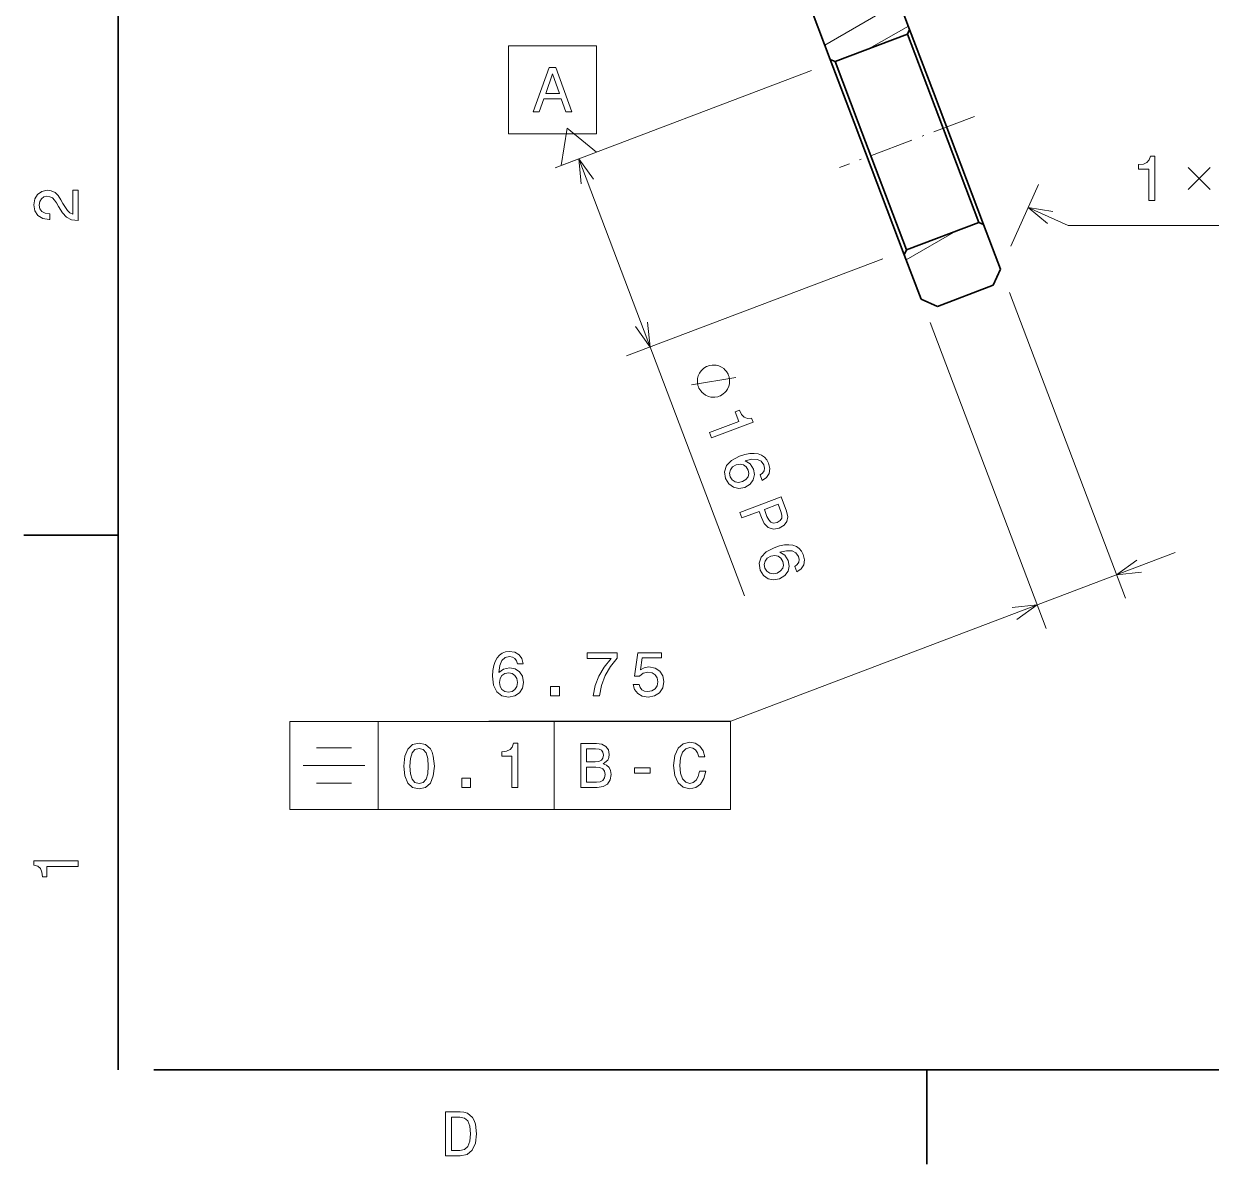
# Model space of a CAD drawing. Extents: x 0 to 297, y 0 to 210.
# Drawn here: x 2.5 to 96.9, y 2.5 to 93.2 of the extents above; entities that cross this region are included whole.
import ezdxf

# ---------------------------------------------------------------- set-up
doc = ezdxf.new("R2010")
doc.units = 0
doc.linetypes.add('DASHDOT', pattern=[18.5, 12, -3, 0.5, -3])

msp = doc.modelspace()

# ---------------------------------------------------------------- linework, layer by layer
at = {"color": 7, "lineweight": 35}
for p, q in [((10, 200), (10, 10)), ((12.844055, 10), (289.844055, 10))]:
    msp.add_line(p, q, dxfattribs=at)
at = {"color": 7, "lineweight": 35, "ltscale": 0.366423}
msp.add_line((67.722374, 106.424934), (72.921768, 92.72123), dxfattribs=at)
at = {"color": 7, "lineweight": 35, "ltscale": 0.365535}
msp.add_line((61.42395, 103.997253), (66.610748, 90.326736), dxfattribs=at)
at = {"color": 7, "lineweight": 13, "ltscale": 0.17096}
msp.add_line((66.183502, 91.452805), (72.105728, 94.872002), dxfattribs=at)
at = {"color": 7, "lineweight": 13, "ltscale": 0.089566}
msp.add_line((69.721848, 91.186264), (72.824501, 92.977585), dxfattribs=at)
at = {"color": 7, "lineweight": 35, "ltscale": 0.010607}
for p, q in [((72.747696, 92.33432), (72.921768, 92.72123)), ((66.997665, 90.152664), (66.610748, 90.326736)), ((78.423492, 77.374977), (78.81041, 77.200912)), ((72.673462, 75.193329), (72.499397, 74.806419))]:
    msp.add_line(p, q, dxfattribs=at)
at = {"color": 7, "lineweight": 35, "ltscale": 0.13389}
for p, q in [((74.821609, 87.713928), (72.921768, 92.72123)), ((66.610748, 90.326736), (68.510597, 85.319435))]:
    msp.add_line(p, q, dxfattribs=at)
at = {"color": 7, "lineweight": 35, "ltscale": 0.15375}
for p, q in [((72.747696, 92.33432), (66.997665, 90.152664)), ((78.423492, 77.374977), (72.673462, 75.193329))]:
    msp.add_line(p, q, dxfattribs=at)
at = {"color": 7, "lineweight": 35, "ltscale": 0.129051}
for p, q in [((74.578873, 87.508003), (72.747696, 92.33432)), ((66.997665, 90.152664), (68.828842, 85.326355))]:
    msp.add_line(p, q, dxfattribs=at)
at = {"color": 7, "lineweight": 13}
for p, q in [((65.127716, 89.443237), (44.754105, 81.713188)), ((46.624039, 82.422668), (59.800743, 47.693668)), ((85.520882, 77.122612), (107.645615, 77.122612)), ((70.803551, 74.483795), (50.429943, 66.753746)), ((80.860336, 71.798042), (90.081085, 47.495514)), ((74.549324, 69.403549), (83.770065, 45.101017)), ((58.720837, 37.73608), (94.046432, 51.139141)), ((23.663109, 37.697834), (58.679245, 37.697834)), ((23.663109, 30.697834), (58.679245, 30.697834))]:
    msp.add_line(p, q, dxfattribs=at)
at = {"color": 7, "lineweight": 35, "ltscale": 0.270947}
for p, q in [((78.423492, 77.374977), (74.578873, 87.508003)), ((68.828842, 85.326355), (72.673462, 75.193329))]:
    msp.add_line(p, q, dxfattribs=at)
at = {"color": 7, "lineweight": 35, "ltscale": 0.281107}
for p, q in [((78.81041, 77.200912), (74.821609, 87.713928)), ((68.510597, 85.319435), (72.499397, 74.806419))]:
    msp.add_line(p, q, dxfattribs=at)
at = {"color": 7, "linetype": 'DASHDOT', "lineweight": 13, "ltscale": 0.28724}
msp.add_line((78.081535, 85.801643), (67.339157, 81.725822), dxfattribs=at)
at = {"color": 7, "lineweight": 13, "ltscale": 0.133843}
msp.add_line((80.97142, 75.49189), (83.167946, 80.374252), dxfattribs=at)
at = {"color": 7, "lineweight": 13, "ltscale": 0.086997}
msp.add_line((82.347382, 78.550339), (85.520882, 77.122612), dxfattribs=at)
at = {"color": 7, "lineweight": 13, "ltscale": 0.114096}
msp.add_line((72.652443, 74.40303), (76.604851, 76.684959), dxfattribs=at)
at = {"color": 7, "lineweight": 35, "ltscale": 0.094467}
for p, q in [((78.81041, 77.200912), (80.150856, 73.667976)), ((72.499397, 74.806419), (73.839844, 71.273483))]:
    msp.add_line(p, q, dxfattribs=at)
at = {"color": 7, "lineweight": 35, "ltscale": 0.035355}
for p, q in [((80.150856, 73.667976), (79.570633, 72.378265)), ((73.839844, 71.273483), (75.129547, 70.693253))]:
    msp.add_line(p, q, dxfattribs=at)
at = {"color": 7, "lineweight": 35, "ltscale": 0.11875}
msp.add_line((79.570633, 72.378265), (75.129547, 70.693253), dxfattribs=at)
at = {"color": 7, "lineweight": 35, "ltscale": 0.1875}
for p, q in [((10, 52.5), (2.5, 52.5)), ((74.300003, 10), (74.300003, 2.5))]:
    msp.add_line(p, q, dxfattribs=at)
at = {"color": 7, "lineweight": 13, "ltscale": 0.175}
for p, q in [((23.663109, 37.697834), (23.663109, 30.697834)), ((30.663109, 37.697834), (30.663109, 30.697834)), ((44.671177, 37.697834), (44.671177, 30.697834)), ((58.679245, 37.697834), (58.679245, 30.697834))]:
    msp.add_line(p, q, dxfattribs=at)
at = {"color": 7, "lineweight": 13, "ltscale": 0.481102}
msp.add_line((58.720837, 37.73608), (39.476746, 37.73608), dxfattribs=at)
at = {"color": 7, "lineweight": 13}
for points in [[(41.038216, 91.420128), (41.038216, 84.420128), (48.038216, 84.420128), (48.038216, 91.420128)], [(43.005074, 86.170128), (43.469051, 86.170128), (43.837208, 87.198944), (45.234184, 87.198944), (45.602337, 86.170128), (46.076401, 86.170128), (44.795422, 89.675171), (44.281013, 89.675171)], [(43.998589, 87.627625), (44.538216, 89.170853), (45.077843, 87.627625)], [(48.026482, 82.954773), (45.702393, 84.851776), (45.221588, 81.890556)], [(91.948112, 79.122612), (92.407051, 79.122612), (92.407051, 82.647827), (92.06411, 82.647827), (91.973328, 82.340195), (91.791779, 82.133415), (91.514397, 82.012383), (91.131111, 81.972038), (91.131111, 81.613968), (91.948112, 81.613968)], [(6.833213, 77.519447), (6.833213, 79.925072), (6.399496, 79.925072), (6.399496, 78.023773), (6.162464, 78.129684), (5.965778, 78.311241), (5.607709, 78.871033), (5.456412, 79.168587), (5.239553, 79.501442), (4.987392, 79.738472), (4.689842, 79.874641), (4.351945, 79.925072), (3.928314, 79.839333), (3.595461, 79.602303), (3.383646, 79.239189), (3.307997, 78.770172), (3.393732, 78.286018), (3.630764, 77.91787), (4.009006, 77.680832), (4.508286, 77.600143), (4.578891, 77.600143), (4.578891, 78.059074), (4.538545, 78.059074), (4.195605, 78.104462), (3.943444, 78.240631), (3.782061, 78.457489), (3.726585, 78.744957), (3.777017, 79.03746), (3.903098, 79.254318), (4.099784, 79.395531), (4.346902, 79.445961), (4.578891, 79.41066), (4.775577, 79.314842), (4.947046, 79.153458), (5.098343, 78.931557), (5.259727, 78.634003), (5.572406, 78.139771), (5.90526, 77.791786), (6.308718, 77.585014), (6.818084, 77.519447)], [(57.792751, 63.557129), (57.901833, 63.598511), (58.099297, 63.735825), (58.242222, 63.852444), (58.330608, 63.948372), (58.452843, 64.11953), (58.554379, 64.34523), (58.601379, 64.550232), (58.614532, 64.680008), (58.606995, 64.864319), (58.578758, 65.103165), (58.537373, 65.21225), (58.495987, 65.321327), (58.358673, 65.518791), (58.242058, 65.66172), (58.14613, 65.750107), (57.974972, 65.872337), (57.749275, 65.973877), (57.544266, 66.020874), (57.414497, 66.034027), (57.230183, 66.026489), (56.991333, 65.99826), (56.882252, 65.956871), (56.773174, 65.915482), (56.575706, 65.778168), (56.432785, 65.661552), (56.344398, 65.565628), (56.222164, 65.39447), (56.120625, 65.16877), (56.073624, 64.96376), (56.060471, 64.833992), (56.068008, 64.649681), (56.096245, 64.410828), (56.13763, 64.30175), (56.179016, 64.192673), (56.31633, 63.995205), (56.432945, 63.85228), (56.528873, 63.763893), (56.700035, 63.641663), (56.925732, 63.540123), (57.130737, 63.493118), (57.260509, 63.479965), (57.44482, 63.487507), (57.68367, 63.515739)], [(57.017601, 60.666954), (57.180401, 60.237869), (60.476357, 61.488403), (60.354702, 61.809036), (60.03487, 61.784782), (59.777138, 61.88118), (59.565575, 62.09758), (59.391888, 62.441628), (59.057106, 62.314606), (59.346928, 61.550735)], [(61.195114, 56.86441), (61.543056, 57.098911), (61.747253, 57.413727), (61.804779, 57.802345), (61.708641, 58.240543), (61.570084, 58.506218), (61.389252, 58.712704), (61.162571, 58.869431), (60.887119, 58.969894), (60.574108, 59.012955), (60.21883, 58.996822), (59.821278, 58.921501), (59.394466, 58.781139), (58.753525, 58.451653), (58.355518, 58.036335), (58.204506, 57.55291), (58.298702, 57.006096), (58.557114, 56.580917), (58.911118, 56.316078), (59.345921, 56.222134), (59.819565, 56.310143), (60.237099, 56.560261), (60.499016, 56.907761), (60.588898, 57.324837), (60.506905, 57.768402), (60.242645, 58.180573), (59.846855, 58.41338), (60.392365, 58.539444), (60.822121, 58.529892), (61.131397, 58.382927), (61.328495, 58.090916), (61.380226, 57.840843), (61.34919, 57.624092), (61.228882, 57.443596), (61.030521, 57.29821)], [(59.641315, 56.765732), (59.324577, 56.704891), (59.048149, 56.751045), (58.816757, 56.905983), (58.669418, 57.152145), (58.611015, 57.448235), (58.676682, 57.715881), (58.851135, 57.938496), (59.132092, 58.093643), (59.442329, 58.15741), (59.714035, 58.109467), (59.93779, 57.946236), (60.100578, 57.673569), (60.145317, 57.399269), (60.085503, 57.14463), (59.913979, 56.92852)], [(59.429371, 54.310402), (59.593964, 53.876602), (60.975525, 54.400787), (61.158009, 53.919834), (61.365856, 53.443108), (61.677589, 53.119076), (62.093044, 52.990822), (62.563766, 53.072327), (62.944229, 53.292198), (63.169727, 53.593517), (63.230831, 53.972706), (63.131115, 54.420334), (62.701748, 55.551994)], [(62.685593, 54.386147), (62.764645, 54.092499), (62.753773, 53.851036), (62.635254, 53.665825), (62.392017, 53.52499), (62.100643, 53.46838), (61.887306, 53.533073), (61.720135, 53.717773), (61.583851, 54.00589), (61.376324, 54.552856), (62.465546, 54.966125)], [(63.952168, 49.59782), (64.30011, 49.832321), (64.504311, 50.147133), (64.561829, 50.535755), (64.465698, 50.973953), (64.327133, 51.239628), (64.146309, 51.446114), (63.919624, 51.60284), (63.644173, 51.7033), (63.331161, 51.746361), (62.975883, 51.730232), (62.578331, 51.654911), (62.15152, 51.514549), (61.510582, 51.185062), (61.112572, 50.769745), (60.961563, 50.28632), (61.055756, 49.739506), (61.314167, 49.314327), (61.668175, 49.049484), (62.102974, 48.955544), (62.576622, 49.043552), (62.994156, 49.293671), (63.256073, 49.641171), (63.345951, 50.058247), (63.263962, 50.501816), (62.999699, 50.913982), (62.603909, 51.14679), (63.149422, 51.272854), (63.579174, 51.263298), (63.888451, 51.116337), (64.085548, 50.824326), (64.137283, 50.574249), (64.106247, 50.357502), (63.985935, 50.177006), (63.787575, 50.031624)], [(62.398369, 49.499142), (62.081631, 49.438301), (61.805206, 49.484455), (61.573811, 49.639389), (61.426472, 49.885555), (61.368073, 50.181644), (61.433739, 50.449291), (61.608189, 50.671906), (61.889145, 50.827053), (62.199383, 50.89082), (62.471092, 50.842876), (62.694843, 50.679646), (62.857632, 50.406982), (62.90237, 50.132679), (62.84256, 49.87804), (62.671036, 49.66193)], [(42.205132, 42.292995), (42.10931, 42.7015), (41.887409, 43.004093), (41.544472, 43.195736), (41.100662, 43.261295), (40.803116, 43.225994), (40.54591, 43.130173), (40.318966, 42.973831), (40.127323, 42.75193), (39.976025, 42.474552), (39.865074, 42.136658), (39.794468, 41.738243), (39.774296, 41.289394), (39.854988, 40.573257), (40.102104, 40.053802), (40.500523, 39.741123), (41.045189, 39.635216), (41.534382, 39.725994), (41.907581, 39.963024), (42.149658, 40.336224), (42.23539, 40.810287), (42.149658, 41.289394), (41.917667, 41.657551), (41.559601, 41.889538), (41.115795, 41.97023), (40.636688, 41.869366), (40.278618, 41.581902), (40.354267, 42.136658), (40.515652, 42.535072), (40.762768, 42.772102), (41.105709, 42.852795), (41.357872, 42.81245), (41.549515, 42.706543), (41.675591, 42.530029), (41.741158, 42.292995)], [(47.765793, 39.73608), (48.275162, 39.73608), (48.441589, 40.568214), (48.734093, 41.344872), (49.147636, 42.066051), (49.687263, 42.741844), (49.687263, 43.160431), (47.28669, 43.160431), (47.28669, 42.7015), (49.203114, 42.7015), (48.648361, 42.020664), (48.229771, 41.309566), (47.937263, 40.553082)], [(50.952103, 40.648903), (51.063057, 40.235359), (51.310173, 39.912594), (51.673286, 39.710865), (52.137264, 39.635216), (52.646629, 39.725994), (53.045044, 39.97311), (53.297207, 40.366482), (53.393028, 40.870808), (53.307293, 41.339825), (53.065216, 41.707981), (52.686974, 41.945015), (52.197784, 42.03075), (51.819542, 41.97023), (51.527031, 41.803802), (51.668243, 42.746887), (53.201385, 42.746887), (53.201385, 43.160431), (51.330345, 43.160431), (51.052971, 41.304523), (51.456429, 41.304523), (51.748936, 41.541557), (52.122135, 41.627289), (52.444901, 41.571815), (52.692017, 41.410431), (52.848358, 41.163315), (52.903835, 40.845589), (52.848358, 40.527866), (52.686974, 40.28075), (52.439857, 40.124409), (52.122135, 40.068932), (51.854843, 40.104237), (51.648071, 40.22023), (51.496773, 40.401787), (51.421127, 40.648903)], [(41.746201, 40.805244), (41.690723, 40.487522), (41.549515, 40.245445), (41.322567, 40.084064), (41.040146, 40.03363), (40.742596, 40.084064), (40.515652, 40.240402), (40.369396, 40.482479), (40.324009, 40.800201), (40.374439, 41.112881), (40.515652, 41.349915), (40.747639, 41.501209), (41.060318, 41.556686), (41.332653, 41.501209), (41.549515, 41.354958), (41.690723, 41.117924)], [(44.382797, 39.73608), (45.078762, 39.73608), (45.078762, 40.487522), (44.382797, 40.487522)], [(6.833213, 26.159222), (6.833213, 26.618156), (3.307997, 26.618156), (3.307997, 26.275217), (3.615634, 26.184439), (3.822406, 26.002882), (3.943444, 25.725506), (3.98379, 25.34222), (4.341859, 25.34222), (4.341859, 26.159222)], [(37.194958, 6.666787), (36.029972, 6.666787), (36.029972, 3.166787), (37.194958, 3.166787), (37.744667, 3.277738), (38.153168, 3.615634), (38.405331, 4.165346), (38.496109, 4.916787), (38.415417, 5.683357), (38.314552, 5.985951), (38.173344, 6.228026), (37.764839, 6.555836), (37.497551, 6.636527)], [(37.159653, 6.248199), (37.542938, 6.17255), (37.805187, 5.940562), (37.961525, 5.527017), (38.011959, 4.916787), (37.956482, 4.326729), (37.800144, 3.913184), (37.532852, 3.666066), (37.159653, 3.585375), (36.498989, 3.585375), (36.498989, 6.248199)]]:
    msp.add_lwpolyline(points, close=True, dxfattribs=at)
for points in [[(47.793312, 80.800079), (46.624039, 82.422668), (46.825367, 80.432823)], [(95.0569, 79.997612), (96.8069, 81.747612)], [(95.0569, 81.747612), (96.8069, 79.997612)], [(84.321533, 78.229797), (82.347382, 78.550339), (83.896774, 77.285667)], [(51.130596, 69.085815), (52.299873, 67.463226), (52.098541, 69.453064)], [(55.577156, 64.46344), (59.097851, 65.050552)], [(90.994186, 50.534721), (89.371605, 49.365444), (91.361443, 49.566772)], [(81.438004, 45.80167), (83.060593, 46.970947), (81.070747, 46.769619)], [(25.763109, 35.597836), (28.563108, 35.597836)], [(24.713108, 34.197834), (27.163109, 34.197834), (29.61311, 34.197834)], [(25.763109, 32.797832), (28.563108, 32.797832)]]:
    msp.add_lwpolyline(points, dxfattribs=at)
at = {"color": 7, "lineweight": 5}
for points in [[(32.715702, 34.15749), (32.791351, 33.3657), (33.028381, 32.800861), (33.406624, 32.45792), (33.931122, 32.34697), (34.450573, 32.45792), (34.828815, 32.800861), (35.060802, 33.3657), (35.141495, 34.15749), (35.060802, 34.944233), (34.964981, 35.256912), (34.828815, 35.514118), (34.450573, 35.857056), (33.931122, 35.973049), (33.406624, 35.857056), (33.028381, 35.509071), (32.791351, 34.944233)], [(41.312389, 32.447834), (41.771324, 32.447834), (41.771324, 35.973049), (41.428383, 35.973049), (41.337605, 35.665413), (41.156048, 35.458641), (40.87867, 35.337605), (40.495384, 35.297256), (40.495384, 34.93919), (41.312389, 34.93919)], [(48.569592, 34.339043), (48.922619, 34.63155), (49.013397, 34.828239), (49.043655, 35.070313), (48.978092, 35.448555), (48.781406, 35.72089), (48.463684, 35.887314), (48.019878, 35.947834), (46.774204, 35.947834), (46.774204, 32.447834), (48.090485, 32.447834), (48.559505, 32.51844), (48.90749, 32.725212), (49.124348, 33.05302), (49.199997, 33.496826), (49.154606, 33.794376), (49.033569, 34.041492), (48.836884, 34.223049)], [(56.228237, 33.748985), (56.127373, 33.325356), (55.960945, 33.022762), (55.728958, 32.836163), (55.456623, 32.775642), (55.128815, 32.866421), (54.871609, 33.138756), (54.700142, 33.582561), (54.644665, 34.197834), (54.700142, 34.808064), (54.866566, 35.256912), (55.123772, 35.529247), (55.456623, 35.625069), (55.6987, 35.574635), (55.905472, 35.433426), (56.066856, 35.206478), (56.177807, 34.893799), (56.656914, 34.893799), (56.505615, 35.372906), (56.243366, 35.736019), (55.8853, 35.962963), (55.456623, 36.043655), (54.922043, 35.917576), (54.513542, 35.564548), (54.251293, 34.984577), (54.160515, 34.197834), (54.251293, 33.411091), (54.513542, 32.83112), (54.922043, 32.473049), (55.456623, 32.352013), (55.925644, 32.447834), (56.303886, 32.715126), (56.571178, 33.153885), (56.712387, 33.748985)], [(33.199852, 34.15749), (33.2402, 34.767719), (33.36628, 35.206478), (33.593224, 35.463684), (33.931122, 35.554462), (34.263973, 35.463684), (34.490917, 35.206478), (34.617001, 34.767719), (34.657345, 34.15749), (34.617001, 33.542213), (34.490917, 33.103455), (34.263973, 32.846249), (33.931122, 32.760513), (33.593224, 32.846249), (33.36628, 33.103455), (33.2402, 33.542213)], [(47.924057, 34.495384), (47.238178, 34.495384), (47.238178, 35.529247), (47.964405, 35.529247), (48.23674, 35.498985), (48.428383, 35.408207), (48.544376, 35.251869), (48.584721, 35.019878), (48.539333, 34.787891), (48.418297, 34.626507), (48.211521, 34.525642)], [(48.035011, 32.866421), (47.238178, 32.866421), (47.238178, 34.071754), (47.98962, 34.071754), (48.307343, 34.036449), (48.53429, 33.930542), (48.670456, 33.748985), (48.715847, 33.48674), (48.670456, 33.209362), (48.544376, 33.017719), (48.332561, 32.901726)], [(51.06498, 33.602734), (52.285442, 33.602734), (52.285442, 34.001148), (51.06498, 34.001148)], [(37.31916, 32.447834), (38.015125, 32.447834), (38.015125, 33.199276), (37.31916, 33.199276)]]:
    msp.add_lwpolyline(points, close=True, dxfattribs=at)

doc.saveas('drawing.dxf')
